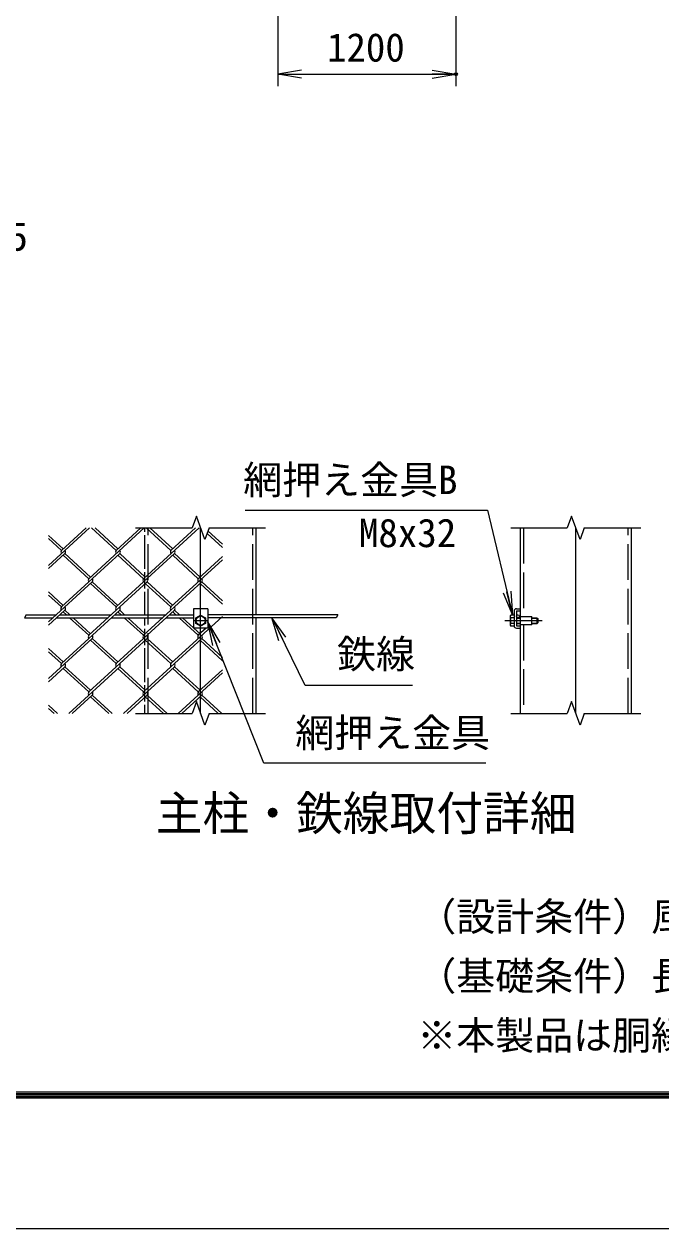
# Model space of a CAD drawing. Units: millimetres at full size; details may follow other scales. Extents: x -16800 to 16800, y -11880 to 11880.
# Drawn here: x -3978 to 311, y -11880 to -3765 of the extents above; entities that cross this region are included whole.
import ezdxf
from ezdxf.enums import TextEntityAlignment as Align

# ---------------------------------------------------------------- set-up
doc = ezdxf.new("R2010")
doc.units = ezdxf.units.MM
doc.header["$LTSCALE"] = 40
doc.header["$PDMODE"] = 32
doc.header["$PDSIZE"] = 20
doc.linetypes.add('DASHED', pattern=[7.5, 6, -1.5])
doc.linetypes.add('USER1', pattern=[50.8, 31.75, -6.35, 6.35, -6.35])
for name, color, linetype, lineweight in [('0-0_D-STR1', 1, 'Continuous', 18), ('0-1_D-BMK', 2, 'USER1', 13), ('0-2_D-STR3', 3, 'Continuous', 13), ('0-6_D-STR-DIM', 7, 'Continuous', 13), ('0-7_0', 7, 'Continuous', 18), ('0-9_D-STR-TXT', 7, 'Continuous', 13), ('0-A_D-STR2', 7, 'Continuous', 13), ('0-B_D-TTL-TXT', 7, 'Continuous', 13), ('0-C_D-TTL', 7, 'Continuous', 18)]:
    doc.layers.add(name, color=color, linetype=linetype, lineweight=lineweight)
doc.layers.add('0-8_Defpoints', color=253, linetype='Continuous')
doc.styles.add('ＭＳ ゴシック', font='')
doc.styles.get('ＭＳ ゴシック').set_extended_font_data('MS Gothic')

# ---------------------------------------------------------------- blocks, each defined once
blk = doc.blocks.new('_Open')
at = {"layer": '0-7_0'}
blk.add_line((-40, 6.67), (0, 0), dxfattribs=at)
blk.add_lwpolyline([(-40, -6.67), (0, 0), (-40, 0)], dxfattribs=at)

msp = doc.modelspace()

# ---------------------------------------------------------------- linework, layer by layer
at = {"layer": '0-0_D-STR1'}
for p, q in [((-3163.89, -7185.14), (-3163.89, -7158.01)), ((-3163.89, -7434.63), (-3163.89, -7206.84)), ((-2413.89, -7743.01), (-2413.89, -7158.01)), ((-637.75, -7158.01), (-637.75, -8408.01)), ((112.25, -8408.01), (112.25, -7158.01)), ((-3163.89, -7566.33), (-3163.89, -7456.33)), ((-3163.89, -7743.01), (-3163.89, -7588.04)), ((-3163.89, -7815.82), (-3163.89, -7763.01)), ((-2413.89, -8408.01), (-2413.89, -7763.01)), ((-3163.89, -7947.53), (-3163.89, -7837.53)), ((-3163.89, -8197.02), (-3163.89, -7969.23)), ((-3163.89, -8328.73), (-3163.89, -8218.72)), ((-3163.89, -8408.01), (-3163.89, -8350.43)), ((-3101.39, -8407.7), (-3101.39, -8408.01))]:
    msp.add_line(p, q, dxfattribs=at)
at = {"layer": '0-0_D-STR1', "linetype": 'DASHED'}
for p, q in [((-3141.39, -8408.01), (-3141.39, -7158.01)), ((-2436.39, -8408.01), (-2436.39, -7158.01)), ((-615.25, -7158.01), (-615.25, -7755.15)), ((89.75, -8408.01), (89.75, -7158.01)), ((-615.25, -7810.86), (-615.25, -8408.01))]:
    msp.add_line(p, q, dxfattribs=at)
at = {"layer": '0-1_D-BMK'}
for p, q in [((-2788.89, -8408.01), (-2788.89, -7158.01)), ((-262.75, -8408.01), (-262.75, -7158.01)), ((-2838.89, -7783.01), (-2738.89, -7783.01)), ((-739.39, -7783.01), (-489.39, -7783.01))]:
    msp.add_line(p, q, dxfattribs=at)
at = {"layer": '0-2_D-STR3'}
for p, q in [((-2741.39, -7703.01), (-2836.39, -7703.01)), ((-2836.39, -7703.01), (-2836.39, -7833.01)), ((-2741.39, -7703.01), (-2741.39, -7833.01)), ((-662.75, -7703.01), (-637.75, -7703.01)), ((-637.75, -7703.01), (-637.75, -7718.01)), ((-3974.34, -7763.01), (-3781.03, -7763.01)), ((-3962.8, -7743.01), (-3759.2, -7743.01)), ((-3757.34, -7763.01), (-3412.39, -7763.01)), ((-3735.52, -7743.01), (-3390.56, -7743.01)), ((-3388.7, -7763.01), (-3043.75, -7763.01)), ((-3366.88, -7743.01), (-3021.92, -7743.01)), ((-3020.07, -7763.01), (-2836.39, -7763.01)), ((-2998.24, -7743.01), (-2836.39, -7743.01)), ((-2821.39, -7764.24), (-2788.89, -7745.48)), ((-2821.39, -7801.77), (-2821.39, -7764.24)), ((-2788.89, -7745.48), (-2756.39, -7764.24)), ((-2756.39, -7764.24), (-2756.39, -7801.77)), ((-1864.98, -7743.01), (-2741.39, -7743.01)), ((-1876.53, -7763.01), (-2741.39, -7763.01)), ((-704.25, -7751.51), (-700.77, -7745.48)), ((-704.25, -7751.51), (-704.25, -7814.51)), ((-677.75, -7745.48), (-700.77, -7745.48)), ((-677.75, -7764.24), (-700.77, -7764.24)), ((-677.75, -7718.01), (-677.75, -7818.01)), ((-677.75, -7745.48), (-677.75, -7820.53)), ((-662.75, -7720.51), (-662.75, -7815.51)), ((-662.75, -7763.01), (-637.75, -7763.01)), ((-662.75, -7766.76), (-637.75, -7766.76)), ((-660.25, -7718.01), (-637.75, -7718.01)), ((-637.75, -7755.01), (-559.25, -7755.51)), ((-559.25, -7810.51), (-559.25, -7755.51)), ((-559.25, -7763.01), (-523.75, -7763.01)), ((-559.25, -7766.76), (-520, -7766.76)), ((-523.75, -7763.01), (-517.75, -7769.01)), ((-523.75, -7763.01), (-523.75, -7803.01)), ((-517.75, -7769.01), (-517.75, -7797.01)), ((-2741.39, -7833.01), (-2836.39, -7833.01)), ((-2788.89, -7820.53), (-2821.39, -7801.77)), ((-2756.39, -7801.77), (-2788.89, -7820.53)), ((-704.25, -7814.51), (-700.77, -7820.53)), ((-677.75, -7801.77), (-700.77, -7801.77)), ((-677.75, -7820.53), (-700.77, -7820.53)), ((-662.75, -7799.26), (-637.75, -7799.26)), ((-662.75, -7803.01), (-637.75, -7803.01)), ((-662.75, -7833.01), (-637.75, -7833.01)), ((-660.25, -7818.01), (-637.75, -7818.01)), ((-559.25, -7810.51), (-637.75, -7811.01)), ((-637.75, -7818.01), (-637.75, -7833.01)), ((-559.25, -7799.26), (-520, -7799.26)), ((-559.25, -7803.01), (-523.75, -7803.01)), ((-523.75, -7803.01), (-517.75, -7797.01))]:
    msp.add_line(p, q, dxfattribs=at)
for centre, radius in [((-2788.89, -7783.01), 31.25), ((-651.75, -7753.01), 10)]:
    msp.add_circle(centre, radius, dxfattribs=at)
for centre, radius, start, end in [((-662.75, -7718.01), 15, 90, 180), ((-641.58, -7783.01), 62.1, 162.4121, 197.5879), ((-687.06, -7754.86), 16.61, 145.61585, 214.38415), ((-660.25, -7720.51), 2.5, 90, 180), ((-687.06, -7811.15), 16.61, 145.61585, 214.38415), ((-662.75, -7818.01), 15, 180, 270), ((-660.25, -7815.51), 2.5, 180, 270)]:
    msp.add_arc(centre, radius, start, end, dxfattribs=at)
at = {"layer": '0-6_D-STR-DIM'}
for p, q in [((-2270.08, -3222.48), (-2270.08, -4182.48)), ((-1070.08, -3222.48), (-1070.08, -4182.48)), ((-2270.08, -4102.48), (-1070.08, -4102.48)), ((-2817.75, -7078.72), (-2846.61, -7158.01)), ((-2760.03, -7237.29), (-2817.75, -7078.72)), ((-291.61, -7078.72), (-320.47, -7158.01)), ((-233.9, -7237.29), (-291.61, -7078.72)), ((-3226.39, -7158.01), (-2846.61, -7158.01)), ((-2731.17, -7158.01), (-2760.03, -7237.29)), ((-2731.17, -7158.01), (-2351.39, -7158.01)), ((-700.25, -7158.01), (-320.47, -7158.01)), ((-205.04, -7158.01), (-233.9, -7237.29)), ((-205.04, -7158.01), (174.75, -7158.01)), ((-3962.8, -7743.01), (-3974.34, -7763.01)), ((-1864.98, -7743.01), (-1876.53, -7763.01)), ((-2817.75, -8328.72), (-2846.61, -8408.01)), ((-2760.03, -8487.29), (-2817.75, -8328.72)), ((-291.61, -8328.72), (-320.47, -8408.01)), ((-233.9, -8487.29), (-291.61, -8328.72)), ((-3226.39, -8408.01), (-2846.61, -8408.01)), ((-2731.17, -8408.01), (-2760.03, -8487.29)), ((-2731.17, -8408.01), (-2351.39, -8408.01)), ((-700.25, -8408.01), (-320.47, -8408.01)), ((-205.04, -8408.01), (-233.9, -8487.29)), ((-205.04, -8408.01), (174.75, -8408.01))]:
    msp.add_line(p, q, dxfattribs=at)
at = {"layer": '0-8_Defpoints'}
msp.add_point((-1070.08, -4102.48), dxfattribs=at)
at = {"layer": '0-9_D-STR-TXT'}
for points in [[(-2490.06, -7039.9), (-857.94, -7039.9), (-689.73, -7743.53)], [(-1361.36, -8219.24), (-2084.85, -8219.24), (-2308.08, -7764.8)], [(-867.24, -8743.75), (-2363.32, -8743.75), (-2740.65, -7793.46)]]:
    msp.add_lwpolyline(points, dxfattribs=at)
at = {"layer": '0-A_D-STR2'}
for p, q in [((-3536.79, -7158.01), (-3812.8, -7410.92)), ((-3714.37, -7299.03), (-3812.8, -7208.84)), ((-3559.88, -7158.01), (-3725.92, -7310.15)), ((-3168.15, -7158.01), (-3541.89, -7500.48)), ((-3357.58, -7309.88), (-3523.32, -7158.01)), ((-3345.73, -7299.03), (-3499.63, -7158.01)), ((-3191.24, -7158.01), (-3357.28, -7310.15)), ((-2799.51, -7158.01), (-3173.26, -7500.48)), ((-2988.94, -7309.88), (-3154.68, -7158.01)), ((-2977.1, -7299.03), (-3131, -7158.01)), ((-2823.19, -7158.01), (-2988.94, -7309.88)), ((-2641.74, -7290.23), (-2744.9, -7195.71)), ((-2641.74, -7268.53), (-2738.97, -7179.44)), ((-3726.21, -7309.88), (-3812.8, -7230.54)), ((-3702.53, -7331.58), (-3812.8, -7432.62)), ((-3333.89, -7331.58), (-3726.21, -7691.08)), ((-3541.89, -7500.48), (-3714.37, -7342.43)), ((-3530.05, -7489.63), (-3702.53, -7331.58)), ((-2965.25, -7331.58), (-3357.58, -7691.08)), ((-3173.26, -7500.48), (-3345.73, -7342.43)), ((-3161.41, -7489.63), (-3333.89, -7331.58)), ((-2641.74, -7372.94), (-2988.94, -7691.08)), ((-2804.62, -7500.48), (-2977.1, -7342.43)), ((-2792.78, -7489.63), (-2965.25, -7331.58)), ((-2641.74, -7351.23), (-2804.62, -7500.48)), ((-3518.21, -7522.18), (-3812.8, -7792.12)), ((-3149.57, -7522.18), (-3541.89, -7881.68)), ((-3357.58, -7691.08), (-3530.05, -7533.03)), ((-3345.73, -7680.23), (-3518.21, -7522.18)), ((-2780.93, -7522.18), (-3173.26, -7881.68)), ((-2988.94, -7691.08), (-3161.41, -7533.03)), ((-2977.1, -7680.23), (-3149.57, -7522.18)), ((-2641.74, -7671.43), (-2791.74, -7533.98)), ((-2641.74, -7649.73), (-2780.93, -7522.18)), ((-3714.37, -7680.23), (-3812.8, -7590.04)), ((-3726.21, -7691.08), (-3812.8, -7611.74)), ((-3702.53, -7712.78), (-3812.8, -7813.82)), ((-3333.89, -7712.78), (-3726.21, -8072.28)), ((-3693.23, -7743.01), (-3714.37, -7723.63)), ((-3669.55, -7743.01), (-3702.53, -7712.78)), ((-3541.89, -7881.68), (-3671.4, -7763.01)), ((-3530.05, -7870.83), (-3647.72, -7763.01)), ((-2965.25, -7712.78), (-3357.58, -8072.28)), ((-3324.59, -7743.01), (-3345.73, -7723.63)), ((-3300.91, -7743.01), (-3333.89, -7712.78)), ((-3173.26, -7881.68), (-3302.76, -7763.01)), ((-3161.41, -7870.83), (-3279.08, -7763.01)), ((-2641.74, -7754.13), (-2988.94, -8072.28)), ((-2955.95, -7743.01), (-2977.1, -7723.63)), ((-2932.27, -7743.01), (-2965.26, -7712.78)), ((-2804.62, -7881.68), (-2934.12, -7763.01)), ((-2836.39, -7830.86), (-2910.44, -7763.01)), ((-2792.78, -7870.83), (-2834.05, -7833.01)), ((-2751.5, -7833.01), (-2804.62, -7881.68)), ((-3518.21, -7903.38), (-3812.8, -8173.32)), ((-3149.57, -7903.38), (-3541.89, -8262.88)), ((-3357.58, -8072.28), (-3530.05, -7914.23)), ((-3345.73, -8061.43), (-3518.21, -7903.38)), ((-2780.93, -7903.38), (-3173.26, -8262.88)), ((-2988.94, -8072.28), (-3161.41, -7914.23)), ((-2977.1, -8061.43), (-3149.57, -7903.38)), ((-2641.74, -8052.63), (-2792.78, -7914.23)), ((-2641.74, -8030.92), (-2780.93, -7903.38)), ((-3714.37, -8061.43), (-3812.8, -7971.24)), ((-3726.21, -8072.28), (-3812.8, -7992.94)), ((-3702.53, -8093.98), (-3812.8, -8195.02)), ((-3541.89, -8262.88), (-3714.37, -8104.83)), ((-3530.05, -8252.03), (-3702.53, -8093.98)), ((-3333.89, -8093.98), (-3676.59, -8408.01)), ((-3173.26, -8262.88), (-3345.73, -8104.83)), ((-3161.41, -8252.03), (-3333.89, -8093.98)), ((-2965.25, -8093.98), (-3307.95, -8408.01)), ((-2804.62, -8262.88), (-2977.1, -8104.83)), ((-2792.78, -8252.03), (-2965.25, -8093.98)), ((-2641.74, -8113.63), (-2804.62, -8262.88)), ((-2641.74, -8135.33), (-2939.32, -8408.01)), ((-3752.15, -8408.01), (-3812.8, -8352.44)), ((-3518.21, -8284.58), (-3652.91, -8408.01)), ((-3407.2, -8408.01), (-3530.05, -8295.43)), ((-3383.51, -8408.01), (-3518.21, -8284.58)), ((-3149.57, -8284.58), (-3284.27, -8408.01)), ((-3038.56, -8408.01), (-3161.41, -8295.43)), ((-3014.87, -8408.01), (-3149.57, -8284.58)), ((-2780.93, -8284.58), (-2915.63, -8408.01)), ((-2669.92, -8408.01), (-2792.78, -8295.43)), ((-2646.24, -8408.01), (-2780.93, -8284.58)), ((-3775.83, -8408.01), (-3812.8, -8374.14))]:
    msp.add_line(p, q, dxfattribs=at)
for centre, start, end in [((-3714.11, -7321.03), 137.5, 222.5), ((-3714.11, -7321.03), 317.5, 42.5), ((-3345.47, -7321.03), 137.5, 222.5), ((-3345.47, -7321.03), 317.5, 42.5), ((-2976.83, -7321.03), 137.5, 222.5), ((-2976.83, -7321.03), 317.5, 42.5), ((-3530.05, -7511.33), 137.5, 222.5), ((-3530.05, -7511.33), 317.5, 42.5), ((-3161.41, -7511.33), 137.5, 222.5), ((-3161.41, -7511.33), 317.5, 42.5), ((-2792.78, -7511.33), 137.5, 222.5), ((-2792.78, -7511.33), 317.5, 42.5), ((-3714.4, -7701.96), 137.5, 222.5), ((-3714.4, -7701.96), 317.5, 42.5), ((-3345.76, -7701.96), 137.5, 222.5), ((-3345.76, -7701.96), 317.5, 42.5), ((-2977.12, -7701.96), 137.5, 222.5), ((-2977.12, -7701.96), 317.5, 42.5), ((-3530.05, -7892.53), 137.5, 222.5), ((-3530.05, -7892.53), 317.5, 42.5), ((-3161.41, -7892.53), 137.5, 222.5), ((-3161.41, -7892.53), 317.5, 42.5), ((-2792.78, -7892.53), 137.5, 222.5), ((-2792.78, -7892.53), 317.5, 42.5), ((-3714.4, -8083.16), 137.5, 222.5), ((-3714.4, -8083.16), 317.5, 42.5), ((-3345.76, -8083.16), 137.5, 222.5), ((-3345.76, -8083.16), 317.5, 42.5), ((-2976.8, -8083.4), 137.5, 222.5), ((-2976.8, -8083.4), 317.5, 42.5), ((-3529.76, -8274), 137.5, 222.5), ((-3529.76, -8274), 317.5, 42.5), ((-3161.12, -8274), 137.5, 222.5), ((-3161.12, -8274), 317.5, 42.5), ((-2792.48, -8274), 137.5, 222.5), ((-2792.48, -8274), 317.5, 42.5)]:
    msp.add_arc(centre, 16.06, start, end, dxfattribs=at)
at = {"layer": '0-C_D-TTL', "color": 2}
msp.add_lwpolyline([(-16800, 11880), (16800, 11880), (16800, -11880), (-16800, -11880)], close=True, dxfattribs=at)
at = {"layer": '0-C_D-TTL'}
for points in [[(-15720, 11000), (15720, 11000), (15720, -11000), (-15720, -11000)], [(-15710, 10990), (15710, 10990), (15710, -10990), (-15710, -10990)], [(-15700, 10980), (15700, 10980), (15700, -10980), (-15700, -10980)], [(-15690, 10970), (15690, 10970), (15690, -10970), (-15690, -10970)], [(-15680, 10960), (15680, 10960), (15680, -10960), (-15680, -10960)]]:
    msp.add_lwpolyline(points, close=True, dxfattribs=at)

# ---------------------------------------------------------------- block references
at = {"layer": '0-6_D-STR-DIM', "xscale": 4, "yscale": 4, "rotation": 180}
msp.add_blockref('_Open', (-2270.08, -4102.48), dxfattribs=at)
at = {"layer": '0-6_D-STR-DIM', "xscale": 4, "yscale": 4}
msp.add_blockref('_Open', (-1070.08, -4102.48), dxfattribs=at)
at = {"layer": '0-9_D-STR-TXT', "xscale": 4, "yscale": 4}
for p, rotation in [((-689.26, -7745.48), 283.44491), ((-2741.39, -7791.61), 111.65654), ((-2308.96, -7763.01), 116.161)]:
    msp.add_blockref('_Open', p, dxfattribs=dict(at, rotation=rotation))

# ---------------------------------------------------------------- texts
at = {"layer": '0-6_D-STR-DIM', "style": 'ＭＳ ゴシック'}
msp.add_text('1200', height=192.4, dxfattribs=at).set_placement((-1937.76, -4075.49), align=Align.BOTTOM_LEFT)
at = {"layer": '0-9_D-STR-TXT', "style": 'ＭＳ ゴシック'}
for s, p in [('胴縁B.N M8x95', (-5655.08, -5349.19)), ('網押え金具B', (-2502.24, -6988.54)), ('M8x32', (-1722.55, -7345.52)), ('鉄線', (-1869.99, -8161.79)), ('網押え金具', (-2151.5, -8692.39))]:
    msp.add_text(s, height=192.4, dxfattribs=at).set_placement(p, align=Align.BOTTOM_LEFT)
at = {"layer": '0-B_D-TTL-TXT', "style": 'ＭＳ ゴシック'}
for s, height, p in [('主柱・鉄線取付詳細', 230.8, (-3090.96, -9265.15)), ('（設計条件）風荷重：昭和57年改正 建築基準法・同施行令に基づく風圧力に準拠。', 192.4, (-1329.8, -9930.34)), ('（基礎条件）長期許容地耐力49kN/㎡ の場合。', 192.4, (-1329.8, -10330.34)), ('※本製品は胴縁に現場孔あけが必要な製品になります。(支柱取付部)', 192.4, (-1329.8, -10730.34))]:
    msp.add_text(s, height=height, dxfattribs=at).set_placement(p, align=Align.BOTTOM_LEFT)

doc.saveas('drawing.dxf')
